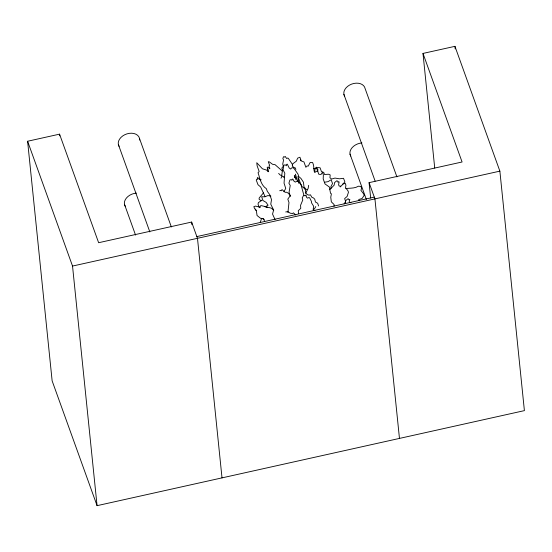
<?xml version="1.0" encoding="UTF-8"?>
<svg xmlns="http://www.w3.org/2000/svg" width="552" height="552" viewBox="0 0 552 552"><rect width="100%" height="100%" fill="white"/><g stroke="black" fill="none" stroke-linecap="round" stroke-linejoin="round"><path stroke-width="0.83" d="M287.916 212.568L288.986 202.453L287.813 199.134L290.207 195.746L289.055 192.289L290.228 185.451L288.91 183.209L289.855 180.021L290.938 179.655L291.98 180.187L292.118 179.262L292.829 179.027L294.188 181.449L295.444 182.084L297.252 180.925L298.335 181.429L301.295 184.858L301.84 186.5L303.586 187.583L305.532 189.985L305.725 193.096L307.388 194.58L309.003 195.187L310.397 194.766L311.977 197.45L313.522 197.961L314.709 199.168L315.475 202.066L317.676 203.233L318.587 205.965M334.057 206.2L334.105 204.557L331.338 201.846L330.765 197.23L331.407 193.793L330.544 193.303L329.302 186.983L324.99 183.919L323.196 178.931L323.368 174.832L322.43 172.224L321.098 174.432L318.801 174.28L317.517 170.72L315.006 172.279L314.164 171.203L313.55 165.124L312.611 162.509L310.155 162.467L308.223 166.166L307.098 165.904L305.87 167.284L303.952 161.936L301.254 160.929L299.929 157.251L297.7 158.107L296.293 161.218L292.946 163.682L292.367 164.965M317.786 171.375L317.848 169.354L317.517 168.829L317.145 169.595L316.462 167.139L314.999 169.278L314.681 172.183M281.603 176.378L282.465 170.14L281.858 168.029L283.328 166.228L282.734 164.034L283.569 160.039L282.859 158.562L283.48 156.74L284.708 157.051L285.225 156.437L286.667 158.527L287.744 158.01L288.358 158.417L292.339 164.275L292.374 166.159L294.23 167.739L295.044 167.629L295.9 169.388M298.922 183.443L297.963 176.454L301.164 185.341L303.793 194.904M308.678 185.32L308.161 188.342L305.753 193.165M267.817 168.381L267.962 169.257L267.389 169.733L268.127 171.769M269.321 168.76L269.9 168.243M344.855 203.44L345.58 201.19L344.634 198.582L347.104 196.457L348.464 192.241L347.932 190.75L345.545 187.687L345.918 185.168L345.269 183.354L343.309 183.871L340.163 186.962M260.296 222.235L261.669 218.275M281.002 178.179L281.561 177.144M283.914 191.73L285.729 188.418L284.045 183.147L284.811 173.252L283.038 169.747L283.873 165.186L285.129 164.82L286.426 165.759L286.502 164.413L287.323 164.172L289.165 167.953L290.718 169.071L291.484 168.022L292.767 167.642L294.106 168.539L297.949 174.052L298.749 176.543L300.93 178.406L303.469 182.243L303.979 186.859L306.091 189.288L307.202 189.515M315.772 206.565L314.792 208.297L313.012 209.912M263.601 192.717L259.261 197.906L259.033 199.127L260.468 200.314L261.958 200.286L258.37 202.605L258.053 204.261L259.054 207.041M329.785 189.64L334.146 185.168L334.567 182.602L336.837 180.766L337.665 181.187L338.003 182.27L338.576 181.649L339.121 181.925L338.624 184.658L339.025 185.941L340.715 186.224M344.062 203.929L345.241 202.722L345.773 200.59L347.891 198.789L348.602 199.017L348.829 199.845L349.844 199.41L349.237 201.68L349.513 202.667L350.982 202.66M342.544 184.271L344.91 182.077L343.544 178.282L339.494 178.813L334.954 178.082L331.676 179.041L329.944 177.806L330.179 174.887L328.426 174.211L324.528 174.549L323.755 172.417L321.423 171.513L320.063 167.746L317.559 167.587L313.577 168.76M279.712 190.744L280.409 190.392L281.313 190.771L281.989 189.584L285.136 192.31L286.619 192.248L288.379 193.255L290.662 196.236M324.514 182.25L328.074 181.636L331.152 179.759L332.518 183.554L330.876 186.742L330.972 188.439M434.728 168.036L422.991 53.427L454.945 46.334L499.877 171.141L524.4 410.626L97.069 505.666L52.136 380.859L27.6 141.25L59.554 134.15L98.635 242.714L191.634 222.063L197.485 238.354L222.014 477.915M370.661 198.044L369.081 182.65L462.079 161.991L422.991 53.427M374.297 197.126L196.85 236.58M27.6 141.25L72.533 266.064L499.877 171.141M345.759 188.584C350.03 187.963 354.467 188.612 358.448 186.21L360.96 186.452L361.615 188.273L360.911 190.33L363.623 193.849L364.161 195.339L362.057 198.527L358.759 199.5L359.228 200.804M261.2 179.8L260.413 179.959L257.618 177.461L257.294 178.096L257.894 179.359L256.756 179.158L256.259 180.138L258.005 184.699L260.634 186.976L264.981 196.36M285.722 211.94L287.861 211.637L290.235 213.196L292.663 213.534L293.381 212.83L295.81 215.032M264.994 206.765L267.182 206.959L266.754 205.772L268.079 205.275L266.126 202.384L263 200.562L261.634 196.767L264.967 196.802L267.872 195.574L270.901 196.112M259.688 207.11L255.555 206.096L253.851 206.627L254.506 208.442L256.321 210.333L257.053 215.515L260.606 218.323L263.663 218.868L264.601 221.476M259.509 207.566L260.02 207.69L260.371 205.862L261.379 205.654L265.498 206.641L266.926 207.58L268.727 207.455L271.529 208.214L273.723 210.436M314.916 210.581L314.212 210.367L313.225 208.877L313.681 206.31L311.521 202.832L311.418 201.404L309.81 198.092L309.072 197.499L307.457 198.12L306.615 197.388L306.043 195.18L305.449 195.249L305.159 195.981L304.462 195.367L303.559 195.477L302.213 197.906L302.793 199.962L300.564 205.323L300.771 208.339L298.273 210.691L298.528 213.589M278.636 173.411L280.361 175.184L281.251 175.246L283.335 177.04L283.618 176.668L284.383 177.613M262.855 218.716L264.063 219.503M282.148 170.927L275.048 164.662L272.529 164.282L269.431 161.957L268.286 161.688L269.645 165.455L268.983 166.007L269.749 168.146L267.658 167.104L267.161 167.511L268.658 171.672L266.526 170.071L262.428 168.788L256.749 162.73L257.163 165.917L259.171 171.499L258.046 172.707C259.999 178.33 260.848 185.141 266.354 188.687L267.292 191.302L269.728 194.635L271.522 199.617L270.763 204.171L273.64 210.008L272.543 214.079L275.055 219.586M255.19 209.125L255.955 210.574M396.922 176.902L365.127 88.596A11.033 7.907 -19.8 0 0 351.638 84.111A11.033 7.907 -19.8 0 0 344.648 96.29M343.903 94.364L375.112 181.056M369.081 182.65L374.932 198.892L399.462 438.419M350.016 154.125L366.356 199.5M139.566 138.649L171.361 226.962M118.335 144.424L149.84 231.923M124.469 204.295L135.55 235.083M300.598 159.914L300.84 160.777M297.673 181.401L295.423 174.135L296.038 179.807L294.34 175.591L294.575 177.558M454.945 46.334L455.207 48.9M191.634 222.063L191.896 224.629M59.554 134.15L59.726 135.861M72.533 266.064L97.069 505.666M350.768 156.05A11.033 7.907 -19.8 0 1 361.926 142.947M125.221 206.22A11.033 7.907 -19.8 0 1 136.372 193.117M119.087 146.349A11.033 7.907 -19.8 0 1 126.981 133.86A11.033 7.907 -19.8 0 1 139.67 140.056"/></g></svg>
